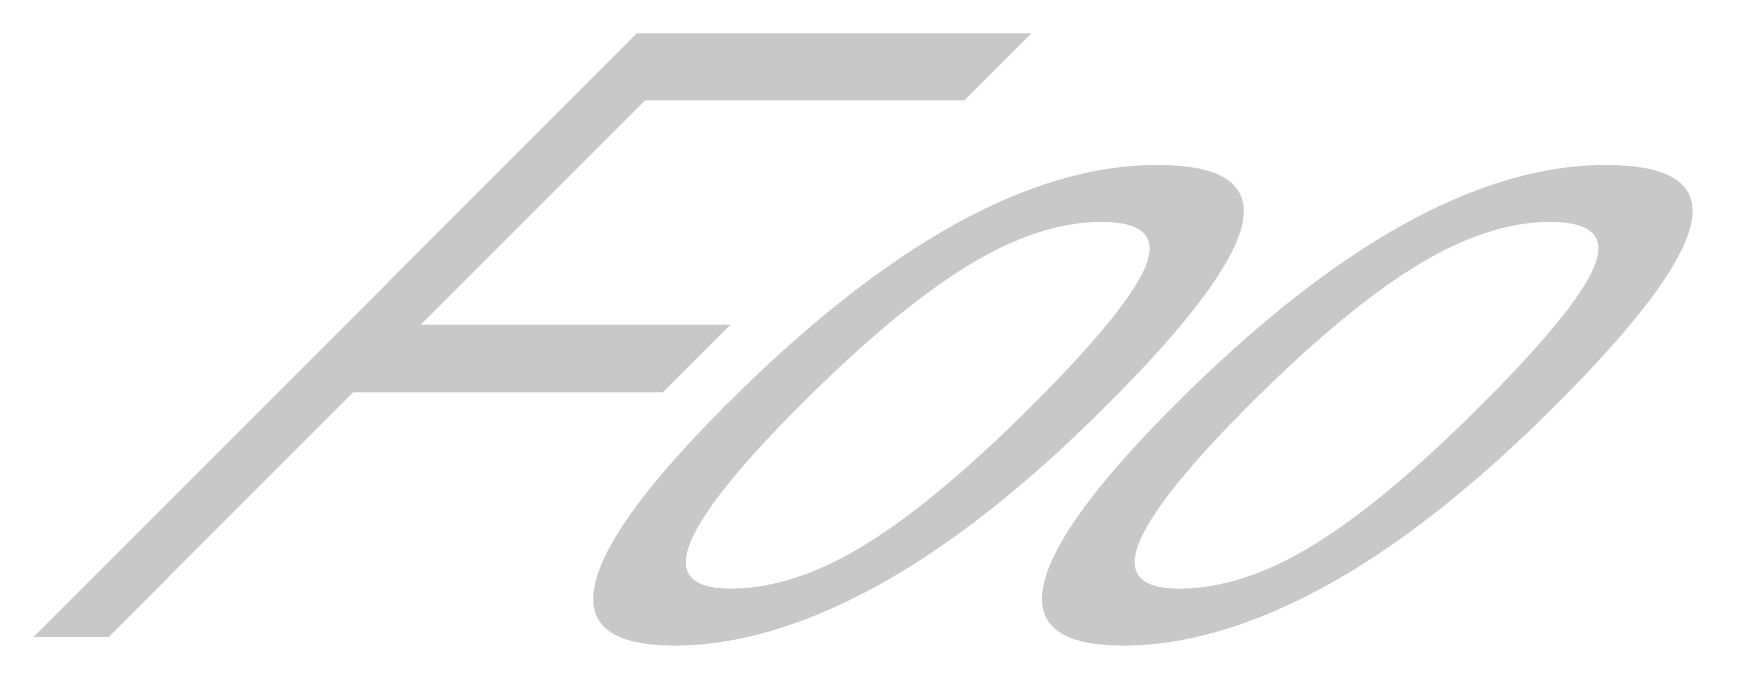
# Model space of a CAD drawing. Extents: x 1.26 to 7.84, y 1.97 to 4.38.
import ezdxf

# ---------------------------------------------------------------- set-up
doc = ezdxf.new("R2010")
doc.units = 0

msp = doc.modelspace()

# ---------------------------------------------------------------- texts
at = {"layer": '', "color": 0, "oblique": 45}
msp.add_text('Foo', height=2.37588, dxfattribs=at).set_placement((1, 2))

doc.saveas('drawing.dxf')
